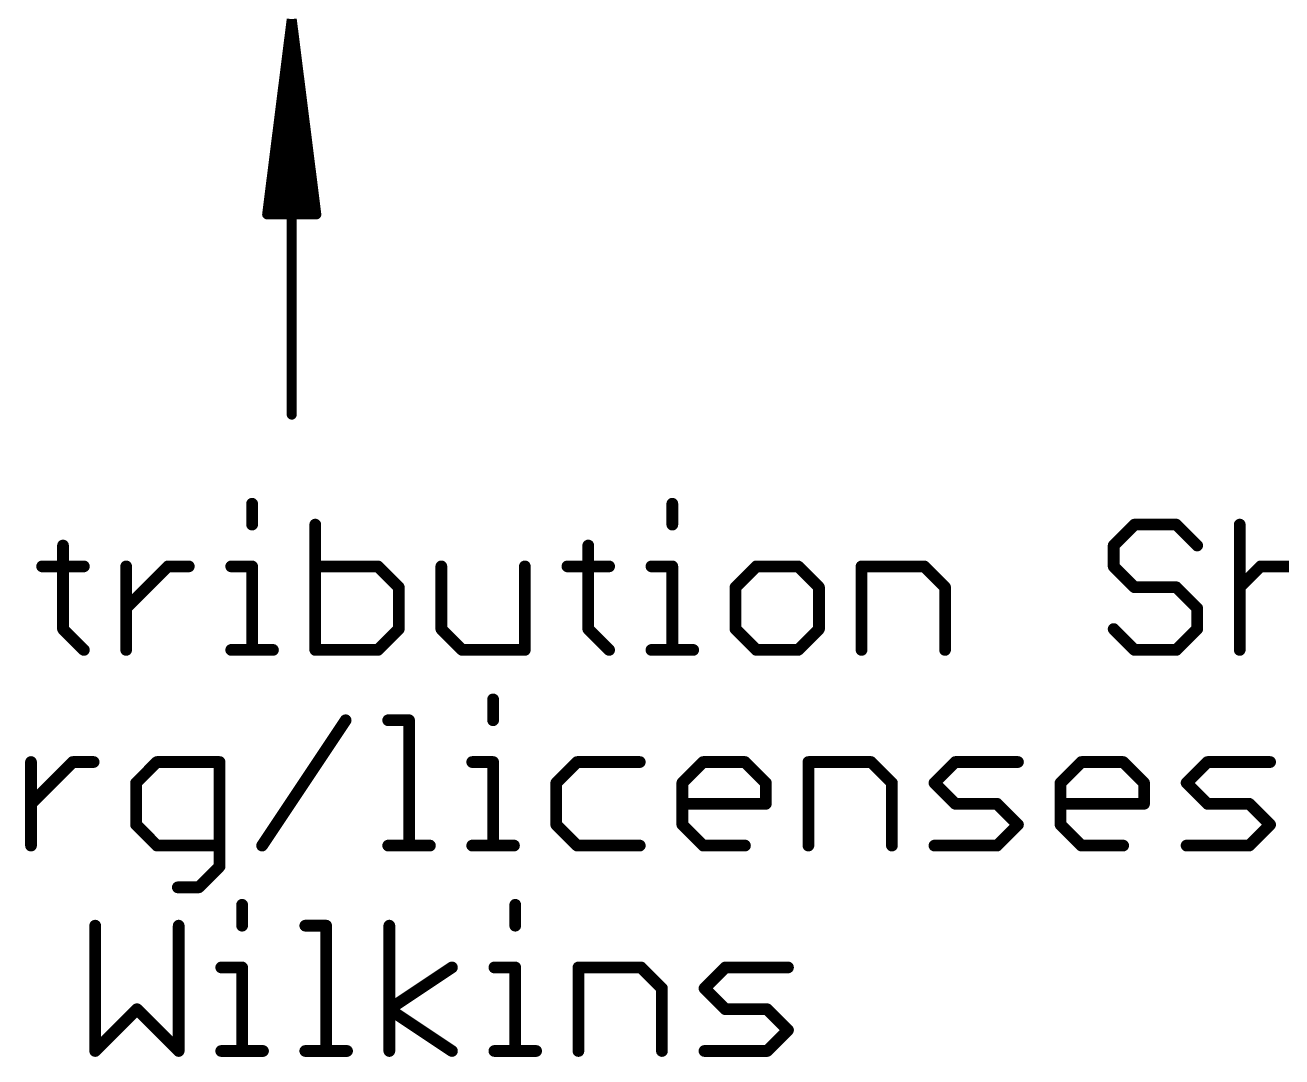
# Model space of a CAD drawing. Extents: x -42 to 65, y -14 to 27.
# Drawn here: x 16.6 to 32.92, y -13.54 to -0.14 of the extents above; entities that cross this region are included whole.
import ezdxf

# ---------------------------------------------------------------- set-up
doc = ezdxf.new("R2010")
doc.units = 0
doc.layers.add('47', color=253, linetype='CONTINUOUS')
doc.layers.add('51', color=253, linetype='CONTINUOUS')

msp = doc.modelspace()

# ---------------------------------------------------------------- linework, layer by layer
at = {"layer": '47', "const_width": 0.13}
for points in [[(20.066, -0.065), (19.7468, -2.6)], [(20.066, -0.065), (19.806, -2.6)], [(20.066, -0.065), (19.936, -2.6)], [(20.066, -0.065), (20.066, -5.2)], [(20.3852, -2.6), (20.066, -0.065)], [(20.196, -2.6), (20.066, -0.065)], [(20.326, -2.6), (20.066, -0.065)], [(19.7468, -2.6), (20.3852, -2.6)]]:
    msp.add_lwpolyline(points, dxfattribs=at)
at = {"layer": '47', "const_width": 0.065}
for points in [[(19.7145, -2.5959, 1), (19.779, -2.6041)], [(19.7468, -2.5675, 1), (19.7468, -2.6325)], [(19.7737, -2.5967, 1), (19.8383, -2.6033)], [(19.9035, -2.5983, 1), (19.9685, -2.6017)], [(20.1635, -2.6017, 1), (20.2285, -2.5983)], [(20.2937, -2.6033, 1), (20.3583, -2.5967)], [(20.353, -2.6041, 1), (20.4175, -2.5959)], [(20.3852, -2.6325, 1), (20.3852, -2.5675)], [(20.0335, -5.2, 1), (20.0985, -5.2)]]:
    msp.add_lwpolyline(points, format="xyb", dxfattribs=at)
at = {"layer": '51', "const_width": 0.1524}
for points in [[(19.5513, -6.3568), (19.5513, -6.628)], [(25.0085, -6.3568), (25.0085, -6.628)], [(20.3716, -6.628), (20.3716, -8.255)], [(31.0114, -6.628), (30.7403, -6.8992)], [(31.5537, -6.628), (31.0114, -6.628)], [(31.8249, -6.8992), (31.5537, -6.628)], [(32.3774, -6.628), (32.3774, -8.255)], [(17.0956, -6.8992), (17.0956, -7.9838)], [(23.9171, -6.8992), (23.9171, -7.9838)], [(30.7403, -6.8992), (30.7403, -7.1703)], [(16.8244, -7.1703), (17.3668, -7.1703)], [(17.9159, -8.255), (17.9159, -7.1703)], [(17.9159, -7.7127), (18.4582, -7.1703)], [(18.4582, -7.1703), (18.7294, -7.1703)], [(19.2802, -7.1703), (19.5513, -7.1703)], [(19.5513, -7.1703), (19.5513, -8.255)], [(21.1851, -7.1703), (20.3716, -7.1703)], [(21.4563, -7.4415), (21.1851, -7.1703)], [(22.0088, -7.1703), (22.0088, -7.9838)], [(23.0934, -8.255), (23.0934, -7.1703)], [(23.6459, -7.1703), (24.1882, -7.1703)], [(24.7373, -7.1703), (25.0085, -7.1703)], [(25.0085, -7.1703), (25.0085, -8.255)], [(26.0999, -7.1703), (25.8288, -7.4415)], [(26.6423, -7.1703), (26.0999, -7.1703)], [(26.9134, -7.4415), (26.6423, -7.1703)], [(27.4659, -8.255), (27.4659, -7.1703)], [(27.4659, -7.1703), (28.2794, -7.1703)], [(28.2794, -7.1703), (28.5506, -7.4415)], [(30.7403, -7.1703), (31.0114, -7.4415)], [(32.3774, -7.4415), (32.6486, -7.1703)], [(32.6486, -7.1703), (33.1909, -7.1703)], [(21.4563, -7.9838), (21.4563, -7.4415)], [(25.8288, -7.4415), (25.8288, -7.9838)], [(26.9134, -7.9838), (26.9134, -7.4415)], [(28.5506, -7.4415), (28.5506, -8.255)], [(31.0114, -7.4415), (31.5537, -7.4415)], [(31.5537, -7.4415), (31.8249, -7.7127)], [(31.8249, -7.7127), (31.8249, -7.9838)], [(17.0956, -7.9838), (17.3668, -8.255)], [(21.1851, -8.255), (21.4563, -7.9838)], [(22.0088, -7.9838), (22.2799, -8.255)], [(23.9171, -7.9838), (24.1882, -8.255)], [(25.8288, -7.9838), (26.0999, -8.255)], [(26.6423, -8.255), (26.9134, -7.9838)], [(31.0114, -8.255), (30.7403, -7.9838)], [(31.8249, -7.9838), (31.5537, -8.255)], [(19.2802, -8.255), (19.8225, -8.255)], [(20.3716, -8.255), (21.1851, -8.255)], [(22.2799, -8.255), (23.0934, -8.255)], [(24.7373, -8.255), (25.2797, -8.255)], [(26.0999, -8.255), (26.6423, -8.255)], [(31.5537, -8.255), (31.0114, -8.255)], [(22.6812, -8.8968), (22.6812, -9.168)], [(19.6814, -10.795), (20.7661, -9.168)], [(21.3186, -9.168), (21.5897, -9.168)], [(21.5897, -9.168), (21.5897, -10.795)], [(16.68, -10.795), (16.68, -9.7103)], [(16.68, -10.2527), (17.2223, -9.7103)], [(17.2223, -9.7103), (17.4935, -9.7103)], [(18.3154, -9.7103), (18.0443, -9.9815)], [(19.1289, -9.7103), (18.3154, -9.7103)], [(19.1289, -11.0662), (19.1289, -9.7103)], [(22.41, -9.7103), (22.6812, -9.7103)], [(22.6812, -9.7103), (22.6812, -10.795)], [(23.7726, -9.7103), (23.5015, -9.9815)], [(24.5861, -9.7103), (23.7726, -9.7103)], [(25.1386, -9.9815), (25.4098, -9.7103)], [(25.4098, -9.7103), (25.9521, -9.7103)], [(25.9521, -9.7103), (26.2233, -9.9815)], [(26.7758, -10.795), (26.7758, -9.7103)], [(26.7758, -9.7103), (27.5893, -9.7103)], [(27.5893, -9.7103), (27.8604, -9.9815)], [(28.4129, -9.9815), (28.6841, -9.7103)], [(28.6841, -9.7103), (29.4976, -9.7103)], [(30.0501, -9.9815), (30.3212, -9.7103)], [(30.3212, -9.7103), (30.8636, -9.7103)], [(30.8636, -9.7103), (31.1347, -9.9815)], [(31.6872, -9.9815), (31.9584, -9.7103)], [(31.9584, -9.7103), (32.7719, -9.7103)], [(18.0443, -9.9815), (18.0443, -10.5238)], [(23.5015, -9.9815), (23.5015, -10.5238)], [(25.1386, -10.5238), (25.1386, -9.9815)], [(26.2233, -9.9815), (26.2233, -10.2527)], [(27.8604, -9.9815), (27.8604, -10.795)], [(28.6841, -10.2527), (28.4129, -9.9815)], [(30.0501, -10.5238), (30.0501, -9.9815)], [(31.1347, -9.9815), (31.1347, -10.2527)], [(31.9584, -10.2527), (31.6872, -9.9815)], [(26.2233, -10.2527), (25.1386, -10.2527)], [(29.2264, -10.2527), (28.6841, -10.2527)], [(29.4976, -10.5238), (29.2264, -10.2527)], [(31.1347, -10.2527), (30.0501, -10.2527)], [(32.5007, -10.2527), (31.9584, -10.2527)], [(32.7719, -10.5238), (32.5007, -10.2527)], [(18.0443, -10.5238), (18.3154, -10.795)], [(23.5015, -10.5238), (23.7726, -10.795)], [(25.4098, -10.795), (25.1386, -10.5238)], [(29.2264, -10.795), (29.4976, -10.5238)], [(30.3212, -10.795), (30.0501, -10.5238)], [(32.5007, -10.795), (32.7719, -10.5238)], [(18.3154, -10.795), (19.1289, -10.795)], [(21.3186, -10.795), (21.8609, -10.795)], [(22.41, -10.795), (22.9523, -10.795)], [(23.7726, -10.795), (24.5861, -10.795)], [(25.9521, -10.795), (25.4098, -10.795)], [(28.4129, -10.795), (29.2264, -10.795)], [(30.8636, -10.795), (30.3212, -10.795)], [(31.6872, -10.795), (32.5007, -10.795)], [(18.8578, -11.3373), (19.1289, -11.0662)], [(18.5866, -11.3373), (18.8578, -11.3373)], [(19.4217, -11.5638), (19.4217, -11.835)], [(22.9688, -11.5638), (22.9688, -11.835)], [(17.5134, -11.835), (17.5134, -13.462)], [(18.598, -13.462), (18.598, -11.835)], [(20.242, -11.835), (20.5131, -11.835)], [(20.5131, -11.835), (20.5131, -13.462)], [(21.3334, -13.462), (21.3334, -11.835)], [(19.1505, -12.3773), (19.4217, -12.3773)], [(19.4217, -12.3773), (19.4217, -13.462)], [(21.3334, -12.9197), (22.1469, -12.3773)], [(22.6977, -12.3773), (22.9688, -12.3773)], [(22.9688, -12.3773), (22.9688, -13.462)], [(23.7891, -13.462), (23.7891, -12.3773)], [(23.7891, -12.3773), (24.6026, -12.3773)], [(24.6026, -12.3773), (24.8738, -12.6485)], [(25.4263, -12.6485), (25.6974, -12.3773)], [(25.6974, -12.3773), (26.5109, -12.3773)], [(24.8738, -12.6485), (24.8738, -13.462)], [(25.6974, -12.9197), (25.4263, -12.6485)], [(17.5134, -13.462), (18.0557, -12.9197)], [(18.0557, -12.9197), (18.598, -13.462)], [(22.1469, -13.462), (21.3334, -12.9197)], [(26.2398, -12.9197), (25.6974, -12.9197)], [(26.5109, -13.1908), (26.2398, -12.9197)], [(26.2398, -13.462), (26.5109, -13.1908)], [(19.1505, -13.462), (19.6928, -13.462)], [(20.242, -13.462), (20.7843, -13.462)], [(22.6977, -13.462), (23.24, -13.462)], [(25.4263, -13.462), (26.2398, -13.462)]]:
    msp.add_lwpolyline(points, dxfattribs=at)
at = {"layer": '51', "const_width": 0.0762}
for points in [[(19.5894, -6.3568, 1), (19.5132, -6.3568)], [(25.0466, -6.3568, 1), (24.9704, -6.3568)], [(19.5132, -6.628, 1), (19.5894, -6.628)], [(20.4097, -6.628, 1), (20.3335, -6.628)], [(24.9704, -6.628, 1), (25.0466, -6.628)], [(31.0114, -6.5899, 1), (31.0114, -6.6661)], [(31.0384, -6.655, 1), (30.9845, -6.6011)], [(31.5807, -6.6011, 1), (31.5268, -6.655)], [(31.5537, -6.6661, 1), (31.5537, -6.5899)], [(32.4155, -6.628, 1), (32.3393, -6.628)], [(17.1337, -6.8992, 1), (17.0575, -6.8992)], [(23.9552, -6.8992, 1), (23.879, -6.8992)], [(30.7133, -6.8722, 1), (30.7672, -6.9261)], [(30.7784, -6.8992, 1), (30.7022, -6.8992)], [(31.798, -6.9261, 1), (31.8519, -6.8722)], [(16.8244, -7.1322, 1), (16.8244, -7.2084)], [(17.3668, -7.2084, 1), (17.3668, -7.1322)], [(17.954, -7.1703, 1), (17.8778, -7.1703)], [(18.4582, -7.1322, 1), (18.4582, -7.2084)], [(18.4851, -7.1973, 1), (18.4312, -7.1434)], [(18.7294, -7.2084, 1), (18.7294, -7.1322)], [(19.2802, -7.1322, 1), (19.2802, -7.2084)], [(19.5894, -7.1703, 1), (19.5132, -7.1703)], [(19.5513, -7.2084, 1), (19.5513, -7.1322)], [(20.3716, -7.1322, 1), (20.3716, -7.2084)], [(21.212, -7.1434, 1), (21.1581, -7.1973)], [(21.1851, -7.2084, 1), (21.1851, -7.1322)], [(22.0469, -7.1703, 1), (21.9707, -7.1703)], [(23.1315, -7.1703, 1), (23.0553, -7.1703)], [(23.6459, -7.1322, 1), (23.6459, -7.2084)], [(24.1882, -7.2084, 1), (24.1882, -7.1322)], [(24.7373, -7.1322, 1), (24.7373, -7.2084)], [(25.0466, -7.1703, 1), (24.9704, -7.1703)], [(25.0085, -7.2084, 1), (25.0085, -7.1322)], [(26.0999, -7.1322, 1), (26.0999, -7.2084)], [(26.1269, -7.1973, 1), (26.073, -7.1434)], [(26.6692, -7.1434, 1), (26.6153, -7.1973)], [(26.6423, -7.2084, 1), (26.6423, -7.1322)], [(27.504, -7.1703, 1), (27.4278, -7.1703)], [(27.4659, -7.1322, 1), (27.4659, -7.2084)], [(28.3064, -7.1434, 1), (28.2525, -7.1973)], [(28.2794, -7.2084, 1), (28.2794, -7.1322)], [(30.7672, -7.1434, 1), (30.7133, -7.1973)], [(30.7022, -7.1703, 1), (30.7784, -7.1703)], [(32.6486, -7.1322, 1), (32.6486, -7.2084)], [(32.6755, -7.1973, 1), (32.6216, -7.1434)], [(21.4944, -7.4415, 1), (21.4182, -7.4415)], [(21.4293, -7.4684, 1), (21.4832, -7.4146)], [(25.8669, -7.4415, 1), (25.7907, -7.4415)], [(25.8018, -7.4146, 1), (25.8557, -7.4684)], [(26.9515, -7.4415, 1), (26.8753, -7.4415)], [(26.8865, -7.4684, 1), (26.9404, -7.4146)], [(28.5887, -7.4415, 1), (28.5125, -7.4415)], [(28.5237, -7.4684, 1), (28.5775, -7.4146)], [(31.0114, -7.4034, 1), (31.0114, -7.4796)], [(30.9845, -7.4684, 1), (31.0384, -7.4146)], [(31.5807, -7.4146, 1), (31.5268, -7.4684)], [(31.5537, -7.4796, 1), (31.5537, -7.4034)], [(32.3505, -7.4146, 1), (32.4044, -7.4684)], [(17.8889, -7.6857, 1), (17.9428, -7.7396)], [(31.863, -7.7127, 1), (31.7868, -7.7127)], [(31.798, -7.7396, 1), (31.8519, -7.6857)], [(17.1225, -7.9569, 1), (17.0686, -8.0108)], [(17.0575, -7.9838, 1), (17.1337, -7.9838)], [(21.4182, -7.9838, 1), (21.4944, -7.9838)], [(21.4832, -8.0108, 1), (21.4293, -7.9569)], [(22.0357, -7.9569, 1), (21.9818, -8.0108)], [(21.9707, -7.9838, 1), (22.0469, -7.9838)], [(23.944, -7.9569, 1), (23.8901, -8.0108)], [(23.879, -7.9838, 1), (23.9552, -7.9838)], [(25.8557, -7.9569, 1), (25.8018, -8.0108)], [(25.7907, -7.9838, 1), (25.8669, -7.9838)], [(26.8753, -7.9838, 1), (26.9515, -7.9838)], [(26.9404, -8.0108, 1), (26.8865, -7.9569)], [(30.7672, -7.9569, 1), (30.7133, -8.0108)], [(31.7868, -7.9838, 1), (31.863, -7.9838)], [(31.8519, -8.0108, 1), (31.798, -7.9569)], [(17.3398, -8.2819, 1), (17.3937, -8.2281)], [(17.8778, -8.255, 1), (17.954, -8.255)], [(19.2802, -8.2169, 1), (19.2802, -8.2931)], [(19.5132, -8.255, 1), (19.5894, -8.255)], [(19.8225, -8.2931, 1), (19.8225, -8.2169)], [(20.3716, -8.2169, 1), (20.3716, -8.2931)], [(20.3335, -8.255, 1), (20.4097, -8.255)], [(21.1582, -8.2281, 1), (21.212, -8.2819)], [(21.1851, -8.2931, 1), (21.1851, -8.2169)], [(22.2799, -8.2169, 1), (22.2799, -8.2931)], [(22.253, -8.2819, 1), (22.3069, -8.2281)], [(23.0553, -8.255, 1), (23.1315, -8.255)], [(23.0934, -8.2931, 1), (23.0934, -8.2169)], [(24.1613, -8.2819, 1), (24.2152, -8.2281)], [(24.7373, -8.2169, 1), (24.7373, -8.2931)], [(24.9704, -8.255, 1), (25.0466, -8.255)], [(25.2797, -8.2931, 1), (25.2797, -8.2169)], [(26.0999, -8.2169, 1), (26.0999, -8.2931)], [(26.073, -8.2819, 1), (26.1269, -8.2281)], [(26.6153, -8.2281, 1), (26.6692, -8.2819)], [(26.6423, -8.2931, 1), (26.6423, -8.2169)], [(27.4278, -8.255, 1), (27.504, -8.255)], [(28.5125, -8.255, 1), (28.5887, -8.255)], [(31.0114, -8.2169, 1), (31.0114, -8.2931)], [(30.9845, -8.2819, 1), (31.0384, -8.2281)], [(31.5268, -8.2281, 1), (31.5807, -8.2819)], [(31.5537, -8.2931, 1), (31.5537, -8.2169)], [(32.3393, -8.255, 1), (32.4155, -8.255)], [(22.7193, -8.8968, 1), (22.6431, -8.8968)], [(20.7978, -9.1891, 1), (20.7344, -9.1469)], [(21.3186, -9.1299, 1), (21.3186, -9.2061)], [(21.6278, -9.168, 1), (21.5516, -9.168)], [(21.5897, -9.2061, 1), (21.5897, -9.1299)], [(22.6431, -9.168, 1), (22.7193, -9.168)], [(16.7181, -9.7103, 1), (16.6419, -9.7103)], [(17.2223, -9.6722, 1), (17.2223, -9.7484)], [(17.2492, -9.7373, 1), (17.1954, -9.6834)], [(17.4935, -9.7484, 1), (17.4935, -9.6722)], [(18.3154, -9.6722, 1), (18.3154, -9.7484)], [(18.3424, -9.7373, 1), (18.2885, -9.6834)], [(19.167, -9.7103, 1), (19.0908, -9.7103)], [(19.1289, -9.7484, 1), (19.1289, -9.6722)], [(22.41, -9.6722, 1), (22.41, -9.7484)], [(22.7193, -9.7103, 1), (22.6431, -9.7103)], [(22.6812, -9.7484, 1), (22.6812, -9.6722)], [(23.7726, -9.6722, 1), (23.7726, -9.7484)], [(23.7996, -9.7373, 1), (23.7457, -9.6834)], [(24.5861, -9.7484, 1), (24.5861, -9.6722)], [(25.4098, -9.6722, 1), (25.4098, -9.7484)], [(25.4367, -9.7373, 1), (25.3828, -9.6834)], [(25.979, -9.6834, 1), (25.9252, -9.7373)], [(25.9521, -9.7484, 1), (25.9521, -9.6722)], [(26.8139, -9.7103, 1), (26.7377, -9.7103)], [(26.7758, -9.6722, 1), (26.7758, -9.7484)], [(27.6162, -9.6834, 1), (27.5623, -9.7373)], [(27.5893, -9.7484, 1), (27.5893, -9.6722)], [(28.6841, -9.6722, 1), (28.6841, -9.7484)], [(28.711, -9.7373, 1), (28.6571, -9.6834)], [(29.4976, -9.7484, 1), (29.4976, -9.6722)], [(30.3212, -9.6722, 1), (30.3212, -9.7484)], [(30.3482, -9.7373, 1), (30.2943, -9.6834)], [(30.8905, -9.6834, 1), (30.8366, -9.7373)], [(30.8636, -9.7484, 1), (30.8636, -9.6722)], [(31.9584, -9.6722, 1), (31.9584, -9.7484)], [(31.9853, -9.7373, 1), (31.9315, -9.6834)], [(32.7719, -9.7484, 1), (32.7719, -9.6722)], [(18.0824, -9.9815, 1), (18.0062, -9.9815)], [(18.0173, -9.9546, 1), (18.0712, -10.0084)], [(23.5396, -9.9815, 1), (23.4634, -9.9815)], [(23.4745, -9.9546, 1), (23.5284, -10.0084)], [(25.1767, -9.9815, 1), (25.1005, -9.9815)], [(25.1117, -9.9546, 1), (25.1656, -10.0084)], [(26.2614, -9.9815, 1), (26.1852, -9.9815)], [(26.1963, -10.0084, 1), (26.2502, -9.9546)], [(27.8985, -9.9815, 1), (27.8223, -9.9815)], [(27.8335, -10.0084, 1), (27.8874, -9.9546)], [(28.4399, -9.9546, 1), (28.386, -10.0084)], [(28.386, -9.9546, 1), (28.4399, -10.0084)], [(30.0882, -9.9815, 1), (30.012, -9.9815)], [(30.0231, -9.9546, 1), (30.077, -10.0084)], [(31.1728, -9.9815, 1), (31.0966, -9.9815)], [(31.1078, -10.0084, 1), (31.1617, -9.9546)], [(31.7142, -9.9546, 1), (31.6603, -10.0084)], [(31.6603, -9.9546, 1), (31.7142, -10.0084)], [(16.653, -10.2257, 1), (16.7069, -10.2796)], [(25.1386, -10.2146, 1), (25.1386, -10.2908)], [(26.1852, -10.2527, 1), (26.2614, -10.2527)], [(26.2233, -10.2908, 1), (26.2233, -10.2146)], [(28.6841, -10.2146, 1), (28.6841, -10.2908)], [(28.6571, -10.2796, 1), (28.711, -10.2257)], [(29.2534, -10.2257, 1), (29.1995, -10.2796)], [(29.2264, -10.2908, 1), (29.2264, -10.2146)], [(30.0501, -10.2146, 1), (30.0501, -10.2908)], [(31.0966, -10.2527, 1), (31.1728, -10.2527)], [(31.1347, -10.2908, 1), (31.1347, -10.2146)], [(31.9584, -10.2146, 1), (31.9584, -10.2908)], [(31.9315, -10.2796, 1), (31.9853, -10.2257)], [(32.5277, -10.2257, 1), (32.4738, -10.2796)], [(32.5007, -10.2908, 1), (32.5007, -10.2146)], [(18.0712, -10.4969, 1), (18.0173, -10.5508)], [(18.0062, -10.5238, 1), (18.0824, -10.5238)], [(23.5284, -10.4969, 1), (23.4745, -10.5508)], [(23.4634, -10.5238, 1), (23.5396, -10.5238)], [(25.1656, -10.4969, 1), (25.1117, -10.5508)], [(25.1005, -10.5238, 1), (25.1767, -10.5238)], [(29.5245, -10.5508, 1), (29.4706, -10.4969)], [(29.4706, -10.5508, 1), (29.5245, -10.4969)], [(30.077, -10.4969, 1), (30.0231, -10.5508)], [(30.012, -10.5238, 1), (30.0882, -10.5238)], [(32.7988, -10.5508, 1), (32.745, -10.4969)], [(32.745, -10.5508, 1), (32.7988, -10.4969)], [(16.6419, -10.795, 1), (16.7181, -10.795)], [(18.3154, -10.7569, 1), (18.3154, -10.8331)], [(18.2885, -10.8219, 1), (18.3424, -10.7681)], [(19.1289, -10.8331, 1), (19.1289, -10.7569)], [(19.6497, -10.7739, 1), (19.7131, -10.8161)], [(21.3186, -10.7569, 1), (21.3186, -10.8331)], [(21.5516, -10.795, 1), (21.6278, -10.795)], [(21.8609, -10.8331, 1), (21.8609, -10.7569)], [(22.41, -10.7569, 1), (22.41, -10.8331)], [(22.6431, -10.795, 1), (22.7193, -10.795)], [(22.9523, -10.8331, 1), (22.9523, -10.7569)], [(23.7726, -10.7569, 1), (23.7726, -10.8331)], [(23.7457, -10.8219, 1), (23.7996, -10.7681)], [(24.5861, -10.8331, 1), (24.5861, -10.7569)], [(25.4098, -10.7569, 1), (25.4098, -10.8331)], [(25.3828, -10.8219, 1), (25.4367, -10.7681)], [(25.9521, -10.8331, 1), (25.9521, -10.7569)], [(26.7377, -10.795, 1), (26.8139, -10.795)], [(27.8223, -10.795, 1), (27.8985, -10.795)], [(28.4129, -10.7569, 1), (28.4129, -10.8331)], [(29.1995, -10.7681, 1), (29.2534, -10.8219)], [(29.2264, -10.8331, 1), (29.2264, -10.7569)], [(30.3212, -10.7569, 1), (30.3212, -10.8331)], [(30.2943, -10.8219, 1), (30.3482, -10.7681)], [(30.8636, -10.8331, 1), (30.8636, -10.7569)], [(31.6872, -10.7569, 1), (31.6872, -10.8331)], [(32.4738, -10.7681, 1), (32.5277, -10.8219)], [(32.5007, -10.8331, 1), (32.5007, -10.7569)], [(19.0908, -11.0662, 1), (19.167, -11.0662)], [(19.1559, -11.0931, 1), (19.102, -11.0392)], [(18.5866, -11.2992, 1), (18.5866, -11.3754)], [(18.8578, -11.3754, 1), (18.8578, -11.2992)], [(18.8308, -11.3104, 1), (18.8847, -11.3643)], [(19.4598, -11.5638, 1), (19.3836, -11.5638)], [(23.0069, -11.5638, 1), (22.9307, -11.5638)], [(17.5515, -11.835, 1), (17.4753, -11.835)], [(18.6361, -11.835, 1), (18.5599, -11.835)], [(19.3836, -11.835, 1), (19.4598, -11.835)], [(20.242, -11.7969, 1), (20.242, -11.8731)], [(20.5512, -11.835, 1), (20.475, -11.835)], [(20.5131, -11.8731, 1), (20.5131, -11.7969)], [(21.3715, -11.835, 1), (21.2953, -11.835)], [(22.9307, -11.835, 1), (23.0069, -11.835)], [(19.1505, -12.3392, 1), (19.1505, -12.4154)], [(19.4598, -12.3773, 1), (19.3836, -12.3773)], [(19.4217, -12.4154, 1), (19.4217, -12.3392)], [(22.168, -12.409, 1), (22.1258, -12.3456)], [(22.6977, -12.3392, 1), (22.6977, -12.4154)], [(23.0069, -12.3773, 1), (22.9307, -12.3773)], [(22.9688, -12.4154, 1), (22.9688, -12.3392)], [(23.8272, -12.3773, 1), (23.751, -12.3773)], [(23.7891, -12.3392, 1), (23.7891, -12.4154)], [(24.6296, -12.3504, 1), (24.5757, -12.4043)], [(24.6026, -12.4154, 1), (24.6026, -12.3392)], [(25.6974, -12.3392, 1), (25.6974, -12.4154)], [(25.7244, -12.4043, 1), (25.6705, -12.3504)], [(26.5109, -12.4154, 1), (26.5109, -12.3392)], [(24.9119, -12.6485, 1), (24.8357, -12.6485)], [(24.8468, -12.6754, 1), (24.9007, -12.6216)], [(25.4532, -12.6216, 1), (25.3993, -12.6754)], [(25.3993, -12.6216, 1), (25.4532, -12.6754)], [(18.0826, -12.8927, 1), (18.0287, -12.9466)], [(18.0826, -12.9466, 1), (18.0287, -12.8927)], [(21.3545, -12.888, 1), (21.3123, -12.9514)], [(21.3123, -12.888, 1), (21.3545, -12.9514)], [(25.6974, -12.8816, 1), (25.6974, -12.9578)], [(25.6705, -12.9466, 1), (25.7244, -12.8927)], [(26.2667, -12.8927, 1), (26.2128, -12.9466)], [(26.2398, -12.9578, 1), (26.2398, -12.8816)], [(26.5379, -13.2178, 1), (26.484, -13.1639)], [(26.484, -13.2178, 1), (26.5379, -13.1639)], [(17.4864, -13.4351, 1), (17.5403, -13.4889)], [(17.4753, -13.462, 1), (17.5515, -13.462)], [(18.5599, -13.462, 1), (18.6361, -13.462)], [(18.5711, -13.4889, 1), (18.625, -13.4351)], [(19.1505, -13.4239, 1), (19.1505, -13.5001)], [(19.3836, -13.462, 1), (19.4598, -13.462)], [(19.6928, -13.5001, 1), (19.6928, -13.4239)], [(20.242, -13.4239, 1), (20.242, -13.5001)], [(20.475, -13.462, 1), (20.5512, -13.462)], [(20.7843, -13.5001, 1), (20.7843, -13.4239)], [(21.2953, -13.462, 1), (21.3715, -13.462)], [(22.1258, -13.4937, 1), (22.168, -13.4303)], [(22.6977, -13.4239, 1), (22.6977, -13.5001)], [(22.9307, -13.462, 1), (23.0069, -13.462)], [(23.24, -13.5001, 1), (23.24, -13.4239)], [(23.751, -13.462, 1), (23.8272, -13.462)], [(24.8357, -13.462, 1), (24.9119, -13.462)], [(25.4263, -13.4239, 1), (25.4263, -13.5001)], [(26.2128, -13.4351, 1), (26.2667, -13.4889)], [(26.2398, -13.5001, 1), (26.2398, -13.4239)]]:
    msp.add_lwpolyline(points, format="xyb", dxfattribs=at)

doc.saveas('drawing.dxf')
